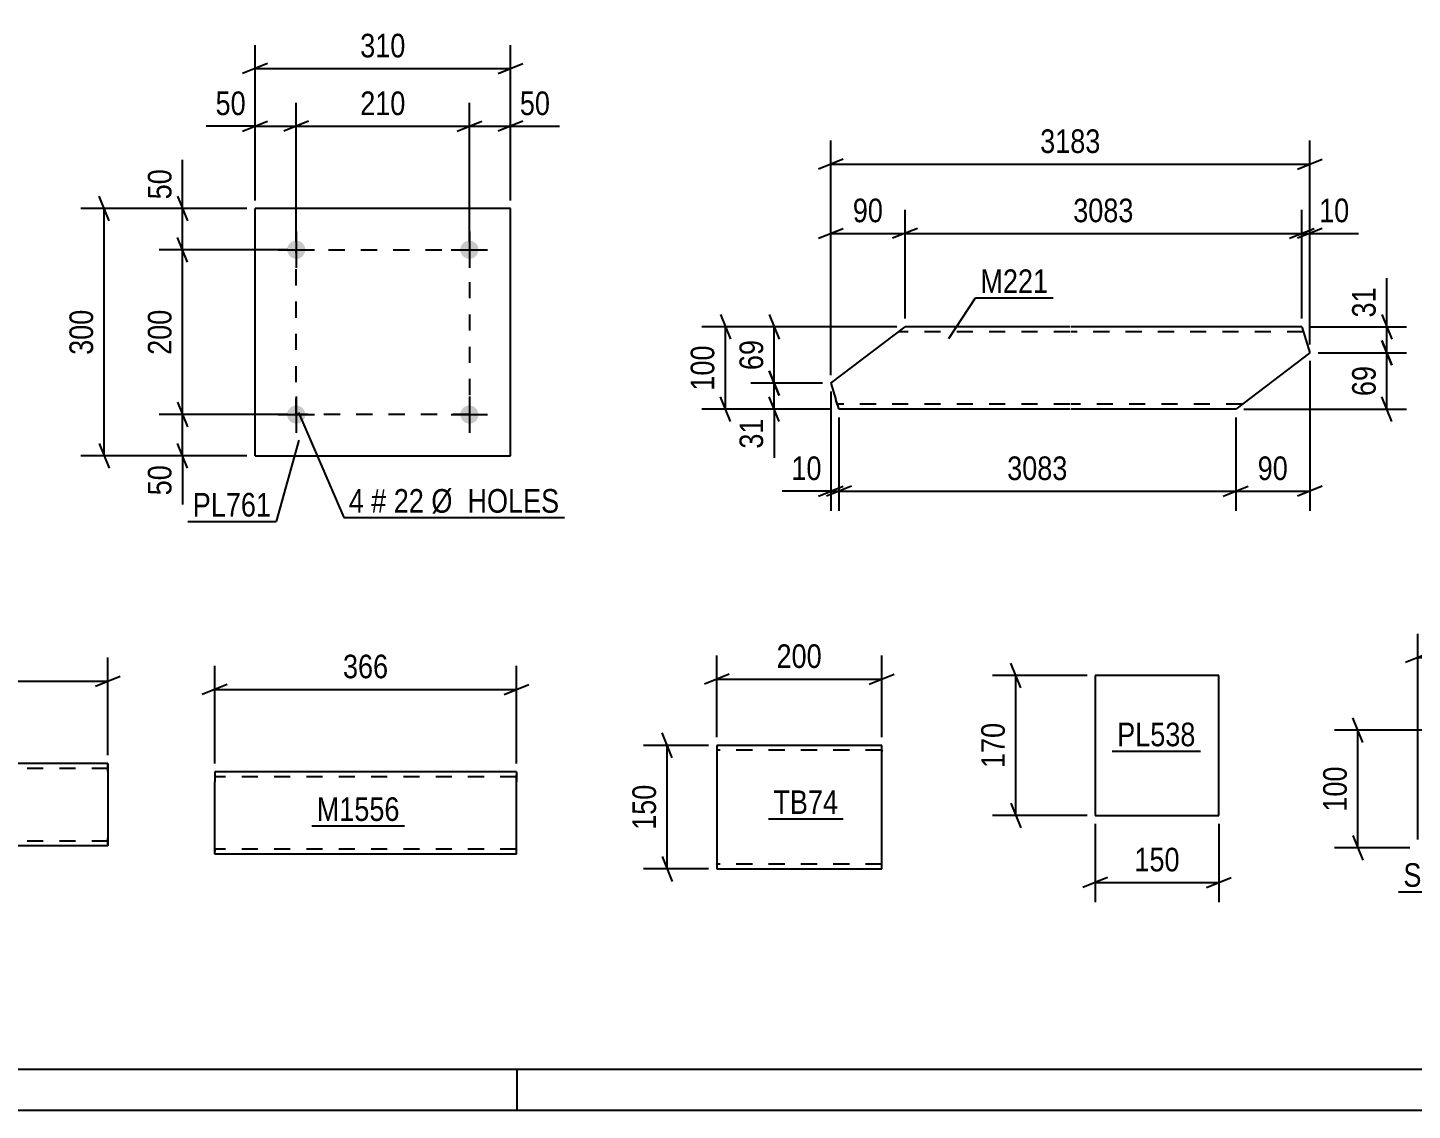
# Model space of a CAD drawing. Header units: millimetres. Extents: x 0 to 841, y 0 to 594.
# Drawn here: x 151.6 to 319.5, y 0 to 131.4 of the extents above; entities that cross this region are included whole.
import ezdxf

# ---------------------------------------------------------------- set-up
doc = ezdxf.new("R2010")
doc.units = ezdxf.units.MM
doc.linetypes.add('DXK_LINE_DOT2', pattern=[3.9198, 1.9599, -1.9599])
doc.styles.add('Arial Narrow', font='ARIALN.TTF', dxfattribs={"height": 0.2})

# ---------------------------------------------------------------- blocks, each defined once
blk = doc.blocks.new('Unknown-318895709-1135')
at = {"color": 5, "linetype": 'Continuous'}
for p, q in [((5, 5), (836, 5)), ((211, 0), (211, 5)), ((0, 0), (841, 0))]:
    blk.add_line(p, q, dxfattribs=at)
blk = doc.blocks.new('Part-318895709-6448 - 6444')
at = {"color": 2, "linetype": 'Continuous'}
for p, q in [((296.09, 52.77), (281.09, 52.77)), ((281.09, 52.77), (281.09, 35.77)), ((296.09, 35.77), (296.09, 52.77)), ((281.09, 35.77), (296.09, 35.77))]:
    blk.add_line(p, q, dxfattribs=at)
blk = doc.blocks.new('Part-318895709-6481 - 6476')
at = {"color": 2, "linetype": 'Continuous'}
for p, q in [((255.19, 44.28), (235.19, 44.28)), ((235.19, 44.28), (235.19, 29.37)), ((255.19, 30.48), (255.19, 44.28)), ((255.19, 29.28), (255.19, 30.48)), ((235.19, 29.37), (235.19, 29.28)), ((235.19, 29.28), (255.19, 29.28))]:
    blk.add_line(p, q, dxfattribs=at)
at = {"color": 7, "linetype": 'DXK_LINE_DOT2'}
for p, q in [((255.19, 43.68), (235.19, 43.68)), ((255.19, 43.68), (255.19, 43.63)), ((255.19, 43.63), (255.19, 43.68)), ((255.19, 43.53), (255.19, 43.63)), ((255.19, 43.63), (255.19, 43.53)), ((255.19, 29.92), (255.19, 30.25)), ((235.19, 29.88), (235.19, 29.92)), ((255.19, 29.88), (235.19, 29.88)), ((255.19, 29.88), (255.19, 29.92))]:
    blk.add_line(p, q, dxfattribs=at)
blk = doc.blocks.new('Part-318895709-2275 - 2259')
at = {"color": 2, "linetype": 'Continuous'}
for p, q in [((249.03, 88.21), (258.02, 95.06)), ((278.02, 95.06), (258.02, 95.06)), ((306.13, 95.06), (278.12, 95.06)), ((306.13, 95.06), (307.11, 91.92)), ((307.11, 91.92), (298.12, 85.06)), ((249.03, 88.21), (249.63, 86.26)), ((249.9, 85.42), (249.63, 86.26)), ((249.98, 85.16), (249.9, 85.42)), ((250.01, 85.06), (249.98, 85.16)), ((278.02, 85.06), (250.01, 85.06)), ((298.12, 85.06), (278.12, 85.06))]:
    blk.add_line(p, q, dxfattribs=at)
at = {"color": 7, "linetype": 'DXK_LINE_DOT2'}
for p, q in [((278.02, 94.46), (257.23, 94.46)), ((306.32, 94.46), (278.12, 94.46)), ((249.77, 85.8), (249.63, 86.26)), ((249.9, 85.42), (249.8, 85.71)), ((278.02, 85.66), (249.82, 85.66)), ((298.91, 85.66), (278.12, 85.66))]:
    blk.add_line(p, q, dxfattribs=at)
blk = doc.blocks.new('Part-318895709-2118 - 2104')
at = {"color": 2, "linetype": 'Continuous'}
for p, q in [((124.73, 42.07), (124.73, 42.07)), ((161.35, 42.07), (124.73, 42.07)), ((124.73, 41.98), (124.73, 42.07)), ((124.73, 41.72), (124.73, 41.98)), ((161.35, 42.07), (161.35, 41.98)), ((161.35, 41.98), (161.35, 41.72)), ((124.73, 41.33), (124.73, 41.72)), ((124.73, 41.33), (124.73, 32.81)), ((161.35, 41.72), (161.35, 41.33)), ((161.35, 41.33), (161.35, 32.81)), ((124.73, 32.42), (124.73, 32.81)), ((124.73, 32.16), (124.73, 32.42)), ((124.73, 32.07), (124.73, 32.16)), ((124.73, 32.07), (124.73, 32.07)), ((161.35, 32.07), (124.73, 32.07)), ((161.35, 32.81), (161.35, 32.42)), ((161.35, 32.42), (161.35, 32.16)), ((161.35, 32.16), (161.35, 32.07))]:
    blk.add_line(p, q, dxfattribs=at)
at = {"color": 7, "linetype": 'DXK_LINE_DOT2'}
for p, q in [((124.73, 42.07), (124.73, 41.98)), ((124.73, 41.98), (124.73, 41.72)), ((161.35, 42.07), (161.35, 42.07)), ((161.35, 41.98), (161.35, 42.07)), ((161.35, 41.72), (161.35, 41.98)), ((124.73, 41.72), (124.73, 41.47)), ((124.73, 41.47), (124.73, 32.72)), ((124.73, 41.47), (124.73, 41.47)), ((161.35, 41.47), (124.73, 41.47)), ((124.73, 41.43), (124.73, 41.47)), ((124.73, 41.43), (124.73, 41.47)), ((124.73, 41.43), (124.73, 33.04)), ((124.73, 41.33), (124.73, 41.43)), ((124.73, 41.3), (124.73, 41.33)), ((124.73, 41.1), (124.73, 41.3)), ((124.73, 41.1), (124.73, 32.85)), ((161.35, 41.47), (161.35, 41.72)), ((161.35, 41.47), (161.35, 32.72)), ((161.35, 41.43), (161.35, 41.47)), ((161.35, 41.43), (161.35, 41.47)), ((161.35, 41.43), (161.35, 33.04)), ((161.35, 41.33), (161.35, 41.43)), ((161.35, 41.3), (161.35, 41.33)), ((161.35, 41.1), (161.35, 41.3)), ((161.35, 41.1), (161.35, 32.85)), ((124.73, 32.85), (124.73, 33.04)), ((124.73, 32.72), (124.73, 32.85)), ((124.73, 32.85), (124.73, 32.72)), ((124.73, 32.67), (124.73, 32.72)), ((124.73, 32.72), (124.73, 32.67)), ((124.73, 32.72), (124.73, 32.42)), ((124.73, 32.67), (124.73, 32.67)), ((161.35, 32.67), (124.73, 32.67)), ((124.73, 32.42), (124.73, 32.16)), ((124.73, 32.16), (124.73, 32.07)), ((161.35, 32.85), (161.35, 33.04)), ((161.35, 32.72), (161.35, 32.85)), ((161.35, 32.85), (161.35, 32.72)), ((161.35, 32.67), (161.35, 32.72)), ((161.35, 32.72), (161.35, 32.67)), ((161.35, 32.42), (161.35, 32.72)), ((161.35, 32.16), (161.35, 32.42)), ((161.35, 32.07), (161.35, 32.16)), ((161.35, 32.07), (161.35, 32.07))]:
    blk.add_line(p, q, dxfattribs=at)
blk = doc.blocks.new('Bolt-318895709-1917 - 1883')
at = {"linetype": 'Continuous'}
for points in [[(185.29, 104.41, -1), (183.09, 104.41, -1)], [(206.29, 104.41, -1), (204.09, 104.41, -1)]]:
    blk.add_hatch(color=1, dxfattribs=at).paths.add_polyline_path(points)
at = {"color": 1, "linetype": 'Continuous'}
for p, q in [((184.19, 106.61), (184.19, 102.21)), ((205.19, 106.61), (205.19, 102.21)), ((181.99, 104.41), (186.39, 104.41)), ((202.99, 104.41), (207.39, 104.41))]:
    blk.add_line(p, q, dxfattribs=at)
blk = doc.blocks.new('Bolt-318895709-1922 - 1883')
at = {"linetype": 'Continuous'}
for points in [[(185.29, 84.41, -1), (183.09, 84.41, -1)], [(206.29, 84.41, -1), (204.09, 84.41, -1)]]:
    blk.add_hatch(color=1, dxfattribs=at).paths.add_polyline_path(points)
at = {"color": 1, "linetype": 'Continuous'}
for p, q in [((184.19, 86.61), (184.19, 82.21)), ((205.19, 86.61), (205.19, 82.21)), ((181.99, 84.41), (186.39, 84.41)), ((202.99, 84.41), (207.39, 84.41))]:
    blk.add_line(p, q, dxfattribs=at)
blk = doc.blocks.new('Part-318895709-1937 - 1883')
at = {"color": 2, "linetype": 'Continuous'}
for p, q in [((179.19, 79.4), (179.19, 109.4)), ((210.19, 109.4), (179.19, 109.4)), ((210.19, 79.4), (210.19, 109.4)), ((179.19, 79.4), (210.19, 79.4))]:
    blk.add_line(p, q, dxfattribs=at)
blk = doc.blocks.new('Part-318895709-11525 - 11524')
at = {"color": 2, "linetype": 'Continuous'}
for p, q in [((174.3, 41.07), (174.3, 39.87)), ((210.9, 41.07), (174.3, 41.07)), ((210.9, 41.07), (210.9, 40.98)), ((210.9, 40.98), (210.9, 39.87)), ((174.3, 31.81), (174.3, 39.87)), ((210.9, 31.07), (210.9, 39.87)), ((174.3, 31.16), (174.3, 31.81)), ((174.3, 31.07), (174.3, 31.16)), ((210.9, 31.07), (174.3, 31.07))]:
    blk.add_line(p, q, dxfattribs=at)
at = {"color": 7, "linetype": 'DXK_LINE_DOT2'}
for p, q in [((210.9, 40.47), (174.3, 40.47)), ((210.9, 41.07), (210.9, 41.07)), ((210.9, 39.87), (210.9, 40.72)), ((174.3, 31.81), (174.3, 31.42)), ((174.3, 31.67), (174.3, 31.72)), ((210.9, 31.67), (174.3, 31.67)), ((174.3, 31.07), (174.3, 31.07)), ((210.9, 31.67), (210.9, 31.72))]:
    blk.add_line(p, q, dxfattribs=at)
blk = doc.blocks.new('Rectangle-318895709-2047 - 1883')
at = {"color": 1, "linetype": 'DXK_LINE_DOT2'}
blk.add_lwpolyline([(184.19, 104.41), (205.19, 104.41), (205.19, 84.41), (184.19, 84.41), (184.19, 104.41)], close=True, dxfattribs=at)
blk = doc.blocks.new('StraightDimension-318895709-6461 - 6444')
at = {"color": 7, "linetype": 'Continuous'}
for p, q in [((272.07, 51.27), (270.87, 54.27)), ((280.09, 52.77), (268.62, 52.77)), ((271.47, 35.77), (271.47, 52.77)), ((270.87, 37.27), (272.07, 34.27)), ((280.09, 35.77), (268.62, 35.77))]:
    blk.add_line(p, q, dxfattribs=at)
at = {"color": 0}
blk.add_wipeout([(270.72, 47.61), (266.52, 47.61), (266.52, 40.93), (270.72, 40.93)], dxfattribs=at)
at = {"color": 3, "style": 'Arial Narrow'}
blk.add_text('170', height=2.863, rotation=90.0002, dxfattribs=at).set_placement((270.12, 41.53))
blk = doc.blocks.new('StraightDimension-318895709-6450 - 6444')
at = {"color": 7, "linetype": 'Continuous'}
for p, q in [((281.09, 34.77), (281.09, 25.24)), ((296.09, 34.77), (296.09, 25.24)), ((282.59, 28.24), (279.59, 27.04)), ((281.09, 27.64), (296.09, 27.64)), ((294.59, 27.04), (297.59, 28.24))]:
    blk.add_line(p, q, dxfattribs=at)
at = {"color": 0}
blk.add_wipeout([(291.93, 28.39), (291.93, 32.59), (285.24, 32.59), (285.24, 28.39)], dxfattribs=at)
at = {"color": 3, "style": 'Arial Narrow'}
blk.add_text('150', height=2.863, dxfattribs=at).set_placement((285.84, 28.99))
blk = doc.blocks.new('StraightDimension-318895709-6494 - 6476')
at = {"color": 7, "linetype": 'Continuous'}
for p, q in [((235.19, 45.28), (235.19, 55.17)), ((255.19, 45.28), (255.19, 55.17)), ((236.69, 52.92), (233.69, 51.72)), ((235.19, 52.32), (255.19, 52.32)), ((253.69, 51.72), (256.69, 52.92))]:
    blk.add_line(p, q, dxfattribs=at)
at = {"color": 0}
blk.add_wipeout([(248.53, 53.07), (248.53, 57.27), (241.84, 57.27), (241.84, 53.07)], dxfattribs=at)
at = {"color": 3, "style": 'Arial Narrow'}
blk.add_text('200', height=2.863, dxfattribs=at).set_placement((242.44, 53.67))
blk = doc.blocks.new('StraightDimension-318895709-6483 - 6476')
at = {"color": 7, "linetype": 'Continuous'}
for p, q in [((229.77, 42.78), (228.57, 45.78)), ((234.19, 44.28), (226.32, 44.28)), ((229.17, 29.28), (229.17, 44.28)), ((228.57, 30.78), (229.77, 27.78)), ((234.19, 29.28), (226.32, 29.28))]:
    blk.add_line(p, q, dxfattribs=at)
at = {"color": 0}
blk.add_wipeout([(228.42, 40.12), (224.22, 40.12), (224.22, 33.43), (228.42, 33.43)], dxfattribs=at)
at = {"color": 3, "style": 'Arial Narrow'}
blk.add_text('150', height=2.863, rotation=90.0002, dxfattribs=at).set_placement((227.82, 34.03))
blk = doc.blocks.new('StraightDimension-318895709-6729 - 6706')
at = {"color": 7, "linetype": 'Continuous'}
for p, q in [((320.23, 32.84), (320.23, 57.8)), ((339.51, 47.13), (339.51, 57.8)), ((321.73, 55.55), (318.73, 54.35)), ((338.01, 54.35), (341.01, 55.55)), ((320.23, 54.95), (339.51, 54.95))]:
    blk.add_line(p, q, dxfattribs=at)
at = {"color": 0}
blk.add_wipeout([(333.21, 55.7), (333.21, 59.9), (326.53, 59.9), (326.53, 55.7)], dxfattribs=at)
at = {"color": 3, "style": 'Arial Narrow'}
blk.add_text('135', height=2.863, dxfattribs=at).set_placement((327.13, 56.3))
blk = doc.blocks.new('StraightDimension-318895709-6741 - 6706')
at = {"color": 7, "linetype": 'Continuous'}
for p, q in [((313.54, 44.63), (312.34, 47.63)), ((338.51, 46.13), (310.09, 46.13)), ((312.94, 31.84), (312.94, 46.13)), ((312.34, 33.34), (313.54, 30.34)), ((319.23, 31.84), (310.09, 31.84))]:
    blk.add_line(p, q, dxfattribs=at)
at = {"color": 0}
blk.add_wipeout([(312.19, 42.33), (307.99, 42.33), (307.99, 35.64), (312.19, 35.64)], dxfattribs=at)
at = {"color": 3, "style": 'Arial Narrow'}
blk.add_text('100', height=2.863, rotation=90.0002, dxfattribs=at).set_placement((311.59, 36.24))
blk = doc.blocks.new('StraightDimension-318895709-2512 - 2259')
at = {"color": 7, "linetype": 'Continuous'}
for p, q in [((307.11, 90.92), (307.11, 72.72)), ((298.12, 84.06), (298.12, 72.72)), ((296.62, 74.52), (299.62, 75.72)), ((308.61, 75.72), (305.61, 74.52)), ((298.12, 75.12), (307.11, 75.12))]:
    blk.add_line(p, q, dxfattribs=at)
at = {"color": 0}
blk.add_wipeout([(305.04, 75.87), (305.04, 80.07), (300.19, 80.07), (300.19, 75.87)], dxfattribs=at)
at = {"color": 3, "style": 'Arial Narrow'}
blk.add_text('90', height=2.863, dxfattribs=at).set_placement((300.79, 76.47))
blk = doc.blocks.new('StraightDimension-318895709-2412 - 2259')
at = {"color": 7, "linetype": 'Continuous'}
for p, q in [((249.03, 89.21), (249.03, 109.25)), ((258.02, 96.06), (258.02, 109.25)), ((247.53, 105.8), (250.53, 107)), ((249.03, 106.4), (258.02, 106.4)), ((259.52, 107), (256.52, 105.8))]:
    blk.add_line(p, q, dxfattribs=at)
at = {"color": 0}
blk.add_wipeout([(255.95, 107.15), (255.95, 111.35), (251.09, 111.35), (251.09, 107.15)], dxfattribs=at)
at = {"color": 3, "style": 'Arial Narrow'}
blk.add_text('90', height=2.863, dxfattribs=at).set_placement((251.69, 107.75))
blk = doc.blocks.new('StraightDimension-318895709-2278 - 2259')
at = {"color": 7, "linetype": 'Continuous'}
for p, q in [((235.64, 96.56), (236.84, 93.56)), ((257.02, 95.06), (233.39, 95.06)), ((236.24, 85.06), (236.24, 95.06)), ((236.84, 83.56), (235.64, 86.56)), ((249.01, 85.06), (233.39, 85.06))]:
    blk.add_line(p, q, dxfattribs=at)
at = {"color": 0}
blk.add_wipeout([(235.49, 93.41), (231.29, 93.41), (231.29, 86.72), (235.49, 86.72)], dxfattribs=at)
at = {"color": 3, "style": 'Arial Narrow'}
blk.add_text('100', height=2.863, rotation=90.0002, dxfattribs=at).set_placement((234.89, 87.32))
blk = doc.blocks.new('StraightDimension-318895709-2313 - 2259')
at = {"color": 7, "linetype": 'Continuous'}
for p, q in [((315.85, 93.42), (317.05, 90.42)), ((308.11, 91.92), (318.85, 91.92)), ((316.45, 85.06), (316.45, 91.92)), ((317.05, 83.56), (315.85, 86.56)), ((299.12, 85.06), (318.85, 85.06))]:
    blk.add_line(p, q, dxfattribs=at)
at = {"color": 0}
blk.add_wipeout([(315.7, 90.92), (311.5, 90.92), (311.5, 86.06), (315.7, 86.06)], dxfattribs=at)
at = {"color": 3, "style": 'Arial Narrow'}
blk.add_text('69', height=2.863, rotation=90.0002, dxfattribs=at).set_placement((315.1, 86.66))
blk = doc.blocks.new('StraightDimension-318895709-2530 - 2259')
at = {"color": 7, "linetype": 'Continuous'}
for p, q in [((249.03, 89.21), (249.03, 117.65)), ((307.11, 92.92), (307.11, 117.65)), ((250.53, 115.4), (247.53, 114.2)), ((249.03, 114.8), (307.11, 114.8)), ((305.61, 114.2), (308.61, 115.4))]:
    blk.add_line(p, q, dxfattribs=at)
at = {"color": 0}
blk.add_wipeout([(282.33, 115.55), (282.33, 119.75), (273.81, 119.75), (273.81, 115.55)], dxfattribs=at)
at = {"color": 3, "style": 'Arial Narrow'}
blk.add_text('3183', height=2.863, dxfattribs=at).set_placement((274.41, 116.15))
blk = doc.blocks.new('StraightDimension-318895709-2338 - 2259')
at = {"color": 7, "linetype": 'Continuous'}
for p, q in [((315.85, 96.56), (317.05, 93.56)), ((307.13, 95.06), (318.85, 95.06)), ((316.45, 91.92), (316.45, 95.06)), ((317.05, 90.42), (315.85, 93.42)), ((308.11, 91.92), (318.85, 91.92))]:
    blk.add_line(p, q, dxfattribs=at)
at = {"color": 0}
blk.add_wipeout([(315.7, 100.45), (311.5, 100.45), (311.5, 95.59), (315.7, 95.59)], dxfattribs=at)
at = {"color": 7, "linetype": 'Continuous'}
blk.add_line((316.45, 95.06), (316.45, 100.97), dxfattribs=at)
blk.add_line((316.45, 95.06), (316.45, 100.97), dxfattribs=at)
at = {"color": 3, "style": 'Arial Narrow'}
blk.add_text('31', height=2.863, rotation=90.0002, dxfattribs=at).set_placement((315.1, 96.19))
blk = doc.blocks.new('StraightDimension-318895709-2387 - 2259')
at = {"color": 7, "linetype": 'Continuous'}
for p, q in [((241.56, 96.56), (242.76, 93.56)), ((257.02, 95.06), (239.31, 95.06)), ((242.16, 88.21), (242.16, 95.06)), ((242.76, 86.71), (241.56, 89.71)), ((248.03, 88.21), (239.31, 88.21))]:
    blk.add_line(p, q, dxfattribs=at)
at = {"color": 0}
blk.add_wipeout([(241.41, 94.07), (237.21, 94.07), (237.21, 89.21), (241.41, 89.21)], dxfattribs=at)
at = {"color": 3, "style": 'Arial Narrow'}
blk.add_text('69', height=2.863, rotation=90.0002, dxfattribs=at).set_placement((240.81, 89.81))
blk = doc.blocks.new('StraightDimension-318895709-2363 - 2259')
at = {"color": 7, "linetype": 'Continuous'}
for p, q in [((241.56, 89.71), (242.76, 86.71)), ((248.03, 88.21), (239.31, 88.21)), ((242.16, 85.06), (242.16, 88.21)), ((242.76, 83.56), (241.56, 86.56)), ((249.01, 85.06), (239.31, 85.06))]:
    blk.add_line(p, q, dxfattribs=at)
at = {"color": 0}
blk.add_wipeout([(241.41, 84.54), (237.21, 84.54), (237.21, 79.68), (241.41, 79.68)], dxfattribs=at)
at = {"color": 7, "linetype": 'Continuous'}
blk.add_line((242.16, 85.06), (242.16, 79.16), dxfattribs=at)
blk.add_line((242.16, 85.06), (242.16, 79.16), dxfattribs=at)
at = {"color": 3, "style": 'Arial Narrow'}
blk.add_text('31', height=2.863, rotation=90.0002, dxfattribs=at).set_placement((240.81, 80.28))
blk = doc.blocks.new('StraightDimension-318895709-2429 - 2259')
at = {"color": 7, "linetype": 'Continuous'}
for p, q in [((258.02, 96.06), (258.02, 109.25)), ((306.13, 96.06), (306.13, 109.25)), ((259.52, 107), (256.52, 105.8)), ((258.02, 106.4), (306.13, 106.4)), ((304.63, 105.8), (307.63, 107))]:
    blk.add_line(p, q, dxfattribs=at)
at = {"color": 0}
blk.add_wipeout([(286.33, 107.15), (286.33, 111.35), (277.82, 111.35), (277.82, 107.15)], dxfattribs=at)
at = {"color": 3, "style": 'Arial Narrow'}
blk.add_text('3083', height=2.863, dxfattribs=at).set_placement((278.42, 107.75))
blk = doc.blocks.new('StraightDimension-318895709-2453 - 2259')
at = {"color": 7, "linetype": 'Continuous'}
for p, q in [((306.13, 96.06), (306.13, 109.25)), ((307.11, 92.92), (307.11, 109.25)), ((304.63, 105.8), (307.63, 107)), ((308.61, 107), (305.61, 105.8)), ((306.13, 106.4), (307.11, 106.4))]:
    blk.add_line(p, q, dxfattribs=at)
at = {"color": 0}
blk.add_wipeout([(312.49, 107.15), (312.49, 111.35), (307.64, 111.35), (307.64, 107.15)], dxfattribs=at)
at = {"color": 7, "linetype": 'Continuous'}
blk.add_line((307.11, 106.4), (313.02, 106.4), dxfattribs=at)
blk.add_line((307.11, 106.4), (313.02, 106.4), dxfattribs=at)
at = {"color": 3, "style": 'Arial Narrow'}
blk.add_text('10', height=2.863, dxfattribs=at).set_placement((308.24, 107.75))
blk = doc.blocks.new('StraightDimension-318895709-2471 - 2259')
at = {"color": 7, "linetype": 'Continuous'}
for p, q in [((249.03, 87.21), (249.03, 72.72)), ((250.01, 84.06), (250.01, 72.72)), ((247.53, 74.52), (250.53, 75.72)), ((251.51, 75.72), (248.51, 74.52)), ((249.03, 75.12), (250.01, 75.12))]:
    blk.add_line(p, q, dxfattribs=at)
at = {"color": 0}
blk.add_wipeout([(248.5, 75.87), (248.5, 80.07), (243.64, 80.07), (243.64, 75.87)], dxfattribs=at)
at = {"color": 7, "linetype": 'Continuous'}
blk.add_line((249.03, 75.12), (243.12, 75.12), dxfattribs=at)
blk.add_line((249.03, 75.12), (243.12, 75.12), dxfattribs=at)
at = {"color": 3, "style": 'Arial Narrow'}
blk.add_text('10', height=2.863, dxfattribs=at).set_placement((244.24, 76.47))
blk = doc.blocks.new('StraightDimension-318895709-2488 - 2259')
at = {"color": 7, "linetype": 'Continuous'}
for p, q in [((250.01, 84.06), (250.01, 72.72)), ((298.12, 84.06), (298.12, 72.72)), ((251.51, 75.72), (248.51, 74.52)), ((296.62, 74.52), (299.62, 75.72)), ((250.01, 75.12), (298.12, 75.12))]:
    blk.add_line(p, q, dxfattribs=at)
at = {"color": 0}
blk.add_wipeout([(278.32, 75.87), (278.32, 80.07), (269.81, 80.07), (269.81, 75.87)], dxfattribs=at)
at = {"color": 3, "style": 'Arial Narrow'}
blk.add_text('3083', height=2.863, dxfattribs=at).set_placement((270.41, 76.47))
blk = doc.blocks.new('StraightDimension-318895709-2120 - 2104')
at = {"color": 7, "linetype": 'Continuous'}
for p, q in [((124.73, 43.07), (124.73, 54.92)), ((161.35, 43.07), (161.35, 54.92)), ((126.23, 52.67), (123.23, 51.47)), ((124.73, 52.07), (161.35, 52.07)), ((159.85, 51.47), (162.85, 52.67))]:
    blk.add_line(p, q, dxfattribs=at)
at = {"color": 0}
blk.add_wipeout([(146.38, 52.82), (146.38, 57.02), (139.7, 57.02), (139.7, 52.82)], dxfattribs=at)
at = {"color": 3, "style": 'Arial Narrow'}
blk.add_text('366', height=2.863, dxfattribs=at).set_placement((140.3, 53.42))
blk = doc.blocks.new('StraightDimension-318895709-1983 - 1883')
at = {"color": 7, "linetype": 'Continuous'}
for p, q in [((169.81, 85.91), (171.01, 82.91)), ((183.19, 84.41), (167.56, 84.41)), ((170.41, 79.4), (170.41, 84.41)), ((171.01, 77.9), (169.81, 80.9)), ((178.19, 79.4), (167.56, 79.4))]:
    blk.add_line(p, q, dxfattribs=at)
at = {"color": 0}
blk.add_wipeout([(169.66, 78.88), (165.46, 78.88), (165.46, 74.02), (169.66, 74.02)], dxfattribs=at)
at = {"color": 7, "linetype": 'Continuous'}
blk.add_line((170.41, 79.4), (170.41, 73.5), dxfattribs=at)
blk.add_line((170.41, 79.4), (170.41, 73.5), dxfattribs=at)
at = {"color": 3, "style": 'Arial Narrow'}
blk.add_text('50', height=2.863, rotation=90.0002, dxfattribs=at).set_placement((169.06, 74.62))
blk = doc.blocks.new('StraightDimension-318895709-1953 - 1883')
at = {"color": 7, "linetype": 'Continuous'}
for p, q in [((184.19, 105.41), (184.19, 122.25)), ((205.19, 105.41), (205.19, 122.25)), ((185.69, 120), (182.69, 118.8)), ((184.19, 119.4), (205.19, 119.4)), ((203.69, 118.8), (206.69, 120))]:
    blk.add_line(p, q, dxfattribs=at)
at = {"color": 0}
blk.add_wipeout([(198.03, 120.15), (198.03, 124.35), (191.35, 124.35), (191.35, 120.15)], dxfattribs=at)
at = {"color": 3, "style": 'Arial Narrow'}
blk.add_text('210', height=2.863, dxfattribs=at).set_placement((191.95, 120.75))
blk = doc.blocks.new('StraightDimension-318895709-1940 - 1883')
at = {"color": 7, "linetype": 'Continuous'}
for p, q in [((205.19, 105.41), (205.19, 122.25)), ((210.19, 110.4), (210.19, 122.25)), ((203.69, 118.8), (206.69, 120)), ((205.19, 119.4), (210.19, 119.4)), ((211.69, 120), (208.69, 118.8))]:
    blk.add_line(p, q, dxfattribs=at)
at = {"color": 0}
blk.add_wipeout([(215.57, 120.15), (215.57, 124.35), (210.71, 124.35), (210.71, 120.15)], dxfattribs=at)
at = {"color": 7, "linetype": 'Continuous'}
blk.add_line((210.19, 119.4), (216.1, 119.4), dxfattribs=at)
blk.add_line((210.19, 119.4), (216.1, 119.4), dxfattribs=at)
at = {"color": 3, "style": 'Arial Narrow'}
blk.add_text('50', height=2.863, dxfattribs=at).set_placement((211.31, 120.75))
blk = doc.blocks.new('StraightDimension-318895709-1969 - 1883')
at = {"color": 7, "linetype": 'Continuous'}
for p, q in [((179.19, 110.4), (179.19, 122.25)), ((184.19, 105.41), (184.19, 122.25)), ((177.69, 118.8), (180.69, 120)), ((179.19, 119.4), (184.19, 119.4)), ((185.69, 120), (182.69, 118.8))]:
    blk.add_line(p, q, dxfattribs=at)
at = {"color": 0}
blk.add_wipeout([(178.66, 120.15), (178.66, 124.35), (173.81, 124.35), (173.81, 120.15)], dxfattribs=at)
at = {"color": 7, "linetype": 'Continuous'}
blk.add_line((179.19, 119.4), (173.28, 119.4), dxfattribs=at)
blk.add_line((179.19, 119.4), (173.28, 119.4), dxfattribs=at)
at = {"color": 3, "style": 'Arial Narrow'}
blk.add_text('50', height=2.863, dxfattribs=at).set_placement((174.41, 120.75))
blk = doc.blocks.new('StraightDimension-318895709-1996 - 1883')
at = {"color": 7, "linetype": 'Continuous'}
for p, q in [((171.01, 102.91), (169.81, 105.91)), ((183.19, 104.41), (167.56, 104.41)), ((170.41, 84.41), (170.41, 104.41)), ((169.81, 85.91), (171.01, 82.91)), ((183.19, 84.41), (167.56, 84.41))]:
    blk.add_line(p, q, dxfattribs=at)
at = {"color": 0}
blk.add_wipeout([(169.66, 97.75), (165.46, 97.75), (165.46, 91.06), (169.66, 91.06)], dxfattribs=at)
at = {"color": 3, "style": 'Arial Narrow'}
blk.add_text('200', height=2.863, rotation=90.0002, dxfattribs=at).set_placement((169.06, 91.66))
blk = doc.blocks.new('StraightDimension-318895709-2012 - 1883')
at = {"color": 7, "linetype": 'Continuous'}
for p, q in [((169.81, 110.9), (171.01, 107.9)), ((178.19, 109.4), (167.56, 109.4)), ((170.41, 104.41), (170.41, 109.4)), ((171.01, 102.91), (169.81, 105.91)), ((183.19, 104.41), (167.56, 104.41))]:
    blk.add_line(p, q, dxfattribs=at)
at = {"color": 0}
blk.add_wipeout([(169.66, 114.79), (165.46, 114.79), (165.46, 109.93), (169.66, 109.93)], dxfattribs=at)
at = {"color": 7, "linetype": 'Continuous'}
blk.add_line((170.41, 109.4), (170.41, 115.31), dxfattribs=at)
blk.add_line((170.41, 109.4), (170.41, 115.31), dxfattribs=at)
at = {"color": 3, "style": 'Arial Narrow'}
blk.add_text('50', height=2.863, rotation=90.0002, dxfattribs=at).set_placement((169.06, 110.53))
blk = doc.blocks.new('StraightDimension-318895709-2026 - 1883')
at = {"color": 7, "linetype": 'Continuous'}
for p, q in [((161.5, 107.9), (160.3, 110.9)), ((178.19, 109.4), (158.05, 109.4)), ((160.9, 79.4), (160.9, 109.4)), ((160.3, 80.9), (161.5, 77.9)), ((178.19, 79.4), (158.05, 79.4))]:
    blk.add_line(p, q, dxfattribs=at)
at = {"color": 0}
blk.add_wipeout([(160.15, 97.75), (155.95, 97.75), (155.95, 91.06), (160.15, 91.06)], dxfattribs=at)
at = {"color": 3, "style": 'Arial Narrow'}
blk.add_text('300', height=2.863, rotation=90.0002, dxfattribs=at).set_placement((159.55, 91.66))
blk = doc.blocks.new('StraightDimension-318895709-2037 - 1883')
at = {"color": 7, "linetype": 'Continuous'}
for p, q in [((179.19, 110.4), (179.19, 129.25)), ((210.19, 110.4), (210.19, 129.25)), ((180.69, 127), (177.69, 125.8)), ((179.19, 126.4), (210.19, 126.4)), ((208.69, 125.8), (211.69, 127))]:
    blk.add_line(p, q, dxfattribs=at)
at = {"color": 0}
blk.add_wipeout([(198.03, 127.15), (198.03, 131.35), (191.35, 131.35), (191.35, 127.15)], dxfattribs=at)
at = {"color": 3, "style": 'Arial Narrow'}
blk.add_text('310', height=2.863, dxfattribs=at).set_placement((191.95, 127.75))
blk = doc.blocks.new('StraightDimension-318895709-11527 - 11524')
at = {"color": 7, "linetype": 'Continuous'}
for p, q in [((174.3, 42.07), (174.3, 53.92)), ((210.9, 42.07), (210.9, 53.92)), ((175.8, 51.67), (172.8, 50.47)), ((174.3, 51.07), (210.9, 51.07)), ((209.4, 50.47), (212.4, 51.67))]:
    blk.add_line(p, q, dxfattribs=at)
at = {"color": 0}
blk.add_wipeout([(195.94, 51.82), (195.94, 56.02), (189.26, 56.02), (189.26, 51.82)], dxfattribs=at)
at = {"color": 3, "style": 'Arial Narrow'}
blk.add_text('366', height=2.863, dxfattribs=at).set_placement((189.86, 52.42))
blk = doc.blocks.new('Mark-318895709-6446 - 6444')
at = {"color": 0}
blk.add_wipeout([(293.25, 44.17), (293.25, 47.17), (283.75, 47.17), (283.75, 44.17)], dxfattribs=at)
blk.add_wipeout([(293.25, 44.17), (293.25, 47.17), (283.75, 47.17), (283.75, 44.17)], dxfattribs=at)
at = {"color": 30, "linetype": 'Continuous'}
blk.add_line((283.15, 43.57), (293.85, 43.57), dxfattribs=at)
at = {"color": 3, "style": 'Arial Narrow'}
blk.add_text('PL538', height=2.863, dxfattribs=at).set_placement((283.75, 44.17))
blk = doc.blocks.new('Mark-318895709-6479 - 6476')
at = {"color": 0}
blk.add_wipeout([(249.91, 35.95), (249.91, 38.95), (242.05, 38.95), (242.05, 35.95)], dxfattribs=at)
blk.add_wipeout([(249.91, 35.95), (249.91, 38.95), (242.05, 38.95), (242.05, 35.95)], dxfattribs=at)
at = {"color": 30, "linetype": 'Continuous'}
blk.add_line((241.45, 35.35), (250.51, 35.35), dxfattribs=at)
at = {"color": 3, "style": 'Arial Narrow'}
blk.add_text('TB74', height=2.863, dxfattribs=at).set_placement((242.05, 35.95))
blk = doc.blocks.new('Mark-318895709-6708 - 6706')
at = {"color": 0}
blk.add_wipeout([(326.32, 27.12), (326.32, 30.12), (318.46, 30.12), (318.46, 27.12)], dxfattribs=at)
blk.add_wipeout([(326.32, 27.12), (326.32, 30.12), (318.46, 30.12), (318.46, 27.12)], dxfattribs=at)
at = {"color": 30, "linetype": 'Continuous'}
for p in [(332.54, 35.18), (317.86, 26.52)]:
    blk.add_line(p, (326.92, 26.52), dxfattribs=at)
at = {"color": 3, "style": 'Arial Narrow'}
blk.add_text('ST33', height=2.863, dxfattribs=at).set_placement((318.46, 27.12))
blk = doc.blocks.new('Mark-318895709-2271 - 2259')
at = {"color": 0}
blk.add_wipeout([(275.39, 99.16), (275.39, 102.16), (267.16, 102.16), (267.16, 99.16)], dxfattribs=at)
blk.add_wipeout([(275.39, 99.16), (275.39, 102.16), (267.16, 102.16), (267.16, 99.16)], dxfattribs=at)
at = {"color": 30, "linetype": 'Continuous'}
for p, q in [((263.34, 93.64), (266.56, 98.56)), ((266.56, 98.56), (275.99, 98.56))]:
    blk.add_line(p, q, dxfattribs=at)
at = {"color": 3, "style": 'Arial Narrow'}
blk.add_text('M221', height=2.863, dxfattribs=at).set_placement((267.16, 99.16))
blk = doc.blocks.new('MarkSet-318895709-2094 - 1883')
at = {"color": 0}
for points in [[(192.39, 72.51), (192.39, 75.51), (190.57, 75.51), (190.57, 72.51)], [(195.12, 72.51), (195.12, 75.51), (193.29, 75.51), (193.29, 72.51)], [(199.68, 72.51), (199.68, 75.51), (196.02, 75.51), (196.02, 72.51)], [(216.11, 72.51), (216.11, 75.51), (200.58, 75.51), (200.58, 72.51)]]:
    blk.add_wipeout(points, dxfattribs=at)
for points in [[(192.39, 72.51), (192.39, 75.51), (190.57, 75.51), (190.57, 72.51)], [(195.12, 72.51), (195.12, 75.51), (193.29, 75.51), (193.29, 72.51)], [(199.68, 72.51), (199.68, 75.51), (196.02, 75.51), (196.02, 72.51)], [(216.11, 72.51), (216.11, 75.51), (200.58, 75.51), (200.58, 72.51)]]:
    blk.add_wipeout(points, dxfattribs=at)
at = {"color": 7, "linetype": 'Continuous'}
for p, q in [((184.47, 84.68), (189.97, 71.91)), ((189.97, 71.91), (216.71, 71.91))]:
    blk.add_line(p, q, dxfattribs=at)
at = {"color": 3, "style": 'Arial Narrow'}
for s, height, p in [('4', 2.86, (190.57, 72.51)), ('#', 2.86, (193.29, 72.51)), ('22', 2.863, (196.02, 72.51)), ('Ø  HOLES', 2.863, (200.58, 72.51))]:
    blk.add_text(s, height=height, dxfattribs=at).set_placement(p)
blk = doc.blocks.new('Mark-318895709-1933 - 1883')
at = {"color": 0}
blk.add_wipeout([(181.15, 72.04), (181.15, 75.04), (171.64, 75.04), (171.64, 72.04)], dxfattribs=at)
blk.add_wipeout([(181.15, 72.04), (181.15, 75.04), (171.64, 75.04), (171.64, 72.04)], dxfattribs=at)
at = {"color": 30, "linetype": 'Continuous'}
for p in [(184.49, 81.29), (171.04, 71.44)]:
    blk.add_line(p, (181.75, 71.44), dxfattribs=at)
at = {"color": 3, "style": 'Arial Narrow'}
blk.add_text('PL761', height=2.863, dxfattribs=at).set_placement((171.64, 72.04))
blk = doc.blocks.new('Mark-318895709-11530 - 11524')
at = {"color": 0}
blk.add_wipeout([(196.74, 35.11), (196.74, 38.11), (186.68, 38.11), (186.68, 35.11)], dxfattribs=at)
blk.add_wipeout([(196.74, 35.11), (196.74, 38.11), (186.68, 38.11), (186.68, 35.11)], dxfattribs=at)
at = {"color": 30, "linetype": 'Continuous'}
blk.add_line((186.08, 34.51), (197.34, 34.51), dxfattribs=at)
at = {"color": 3, "style": 'Arial Narrow'}
blk.add_text('M1556', height=2.863, dxfattribs=at).set_placement((186.68, 35.11))

msp = doc.modelspace()

# ---------------------------------------------------------------- block references
for name in ['Unknown-318895709-1135', 'Part-318895709-1937 - 1883', 'Bolt-318895709-1917 - 1883', 'Rectangle-318895709-2047 - 1883', 'Part-318895709-2275 - 2259', 'Bolt-318895709-1922 - 1883', 'Part-318895709-6448 - 6444', 'Part-318895709-6481 - 6476', 'Part-318895709-2118 - 2104', 'Part-318895709-11525 - 11524']:
    msp.add_blockref(name, (0, 0))

# ---------------------------------------------------------------- next in the draw order: block references
for name in ['StraightDimension-318895709-1953 - 1883', 'StraightDimension-318895709-2412 - 2259', 'StraightDimension-318895709-2512 - 2259', 'StraightDimension-318895709-1983 - 1883', 'MarkSet-318895709-2094 - 1883', 'StraightDimension-318895709-6729 - 6706', 'StraightDimension-318895709-6494 - 6476', 'StraightDimension-318895709-2120 - 2104', 'StraightDimension-318895709-11527 - 11524', 'StraightDimension-318895709-6461 - 6444', 'Mark-318895709-6446 - 6444', 'Mark-318895709-6479 - 6476', 'Mark-318895709-11530 - 11524']:
    msp.add_blockref(name, (0, 0))

# ---------------------------------------------------------------- next in the draw order: block references
for name in ['StraightDimension-318895709-1969 - 1883', 'StraightDimension-318895709-1940 - 1883', 'StraightDimension-318895709-2278 - 2259', 'StraightDimension-318895709-2313 - 2259', 'StraightDimension-318895709-6741 - 6706', 'StraightDimension-318895709-6483 - 6476', 'StraightDimension-318895709-6450 - 6444']:
    msp.add_blockref(name, (0, 0))

# ---------------------------------------------------------------- next in the draw order: block references
for name in ['StraightDimension-318895709-2530 - 2259', 'StraightDimension-318895709-1996 - 1883', 'Mark-318895709-6708 - 6706']:
    msp.add_blockref(name, (0, 0))

# ---------------------------------------------------------------- next in the draw order: block references
for name in ['StraightDimension-318895709-2012 - 1883', 'StraightDimension-318895709-2338 - 2259', 'StraightDimension-318895709-2387 - 2259']:
    msp.add_blockref(name, (0, 0))

# ---------------------------------------------------------------- next in the draw order: block references
for name in ['StraightDimension-318895709-2026 - 1883', 'StraightDimension-318895709-2429 - 2259', 'StraightDimension-318895709-2363 - 2259']:
    msp.add_blockref(name, (0, 0))

# ---------------------------------------------------------------- next in the draw order: block references
for name in ['StraightDimension-318895709-2037 - 1883', 'StraightDimension-318895709-2453 - 2259', 'Mark-318895709-2271 - 2259', 'StraightDimension-318895709-2471 - 2259', 'Mark-318895709-1933 - 1883']:
    msp.add_blockref(name, (0, 0))

# ---------------------------------------------------------------- next in the draw order: block references
msp.add_blockref('StraightDimension-318895709-2488 - 2259', (0, 0))

doc.saveas('drawing.dxf')
